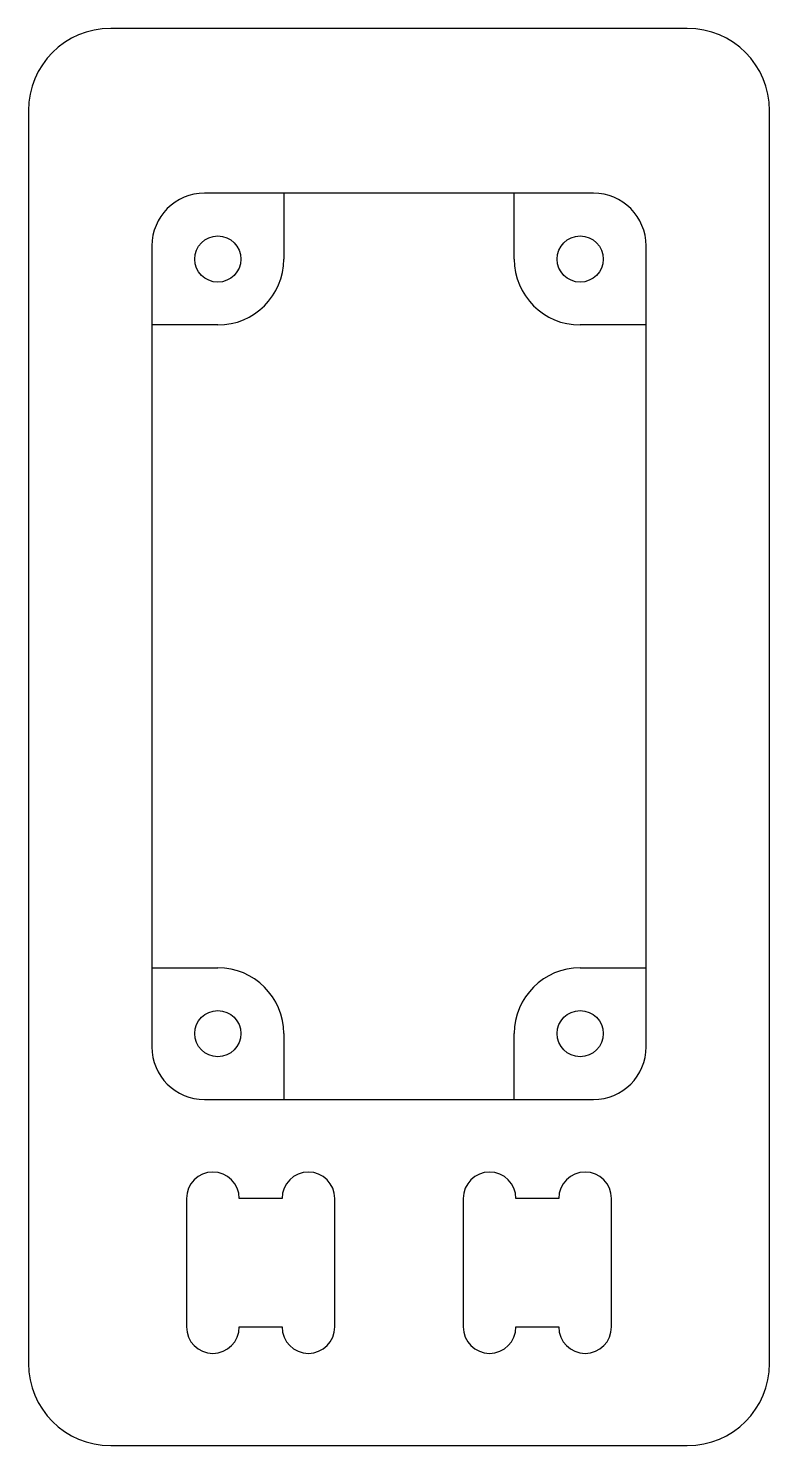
# Model space of a CAD drawing. Extents: x -15 to 30, y -45 to 41.
import ezdxf

# ---------------------------------------------------------------- set-up
doc = ezdxf.new("R2010")
doc.units = 0
doc.layers.get('0').update_dxf_attribs({"linetype": 'CONTINUOUS'})

msp = doc.modelspace()

# ---------------------------------------------------------------- linework, layer by layer
at = {"color": 7, "linetype": 'CONTINUOUS'}
for p, q in [((25, 41), (-10, 41)), ((-15, 36), (-15, -40)), ((30, -40), (30, 36)), ((19.3, 31), (-4.3, 31)), ((0.5, 31), (0.5, 27)), ((14.5, 27), (14.5, 31)), ((-7.5, 27.8), (-7.5, -20.8)), ((22.5, -20.8), (22.5, 27.8)), ((-3.5, 23), (-7.5, 23)), ((22.5, 23), (18.5, 23)), ((-7.5, -16), (-3.5, -16)), ((18.5, -16), (22.5, -16)), ((0.5, -20), (0.5, -24)), ((14.5, -24), (14.5, -20)), ((-4.3, -24), (19.3, -24)), ((-5.4, -30), (-5.4, -37.8)), ((0.4, -30), (-2.2, -30)), ((3.6, -37.8), (3.6, -30)), ((11.4, -30), (11.4, -37.8)), ((17.2, -30), (14.6, -30)), ((20.4, -37.8), (20.4, -30)), ((-2.2, -37.8), (0.4, -37.8)), ((14.6, -37.8), (17.2, -37.8)), ((-10, -45), (25, -45))]:
    msp.add_line(p, q, dxfattribs=at)
for centre in [(-3.5, 27), (18.5, 27), (-3.5, -20), (18.5, -20)]:
    msp.add_circle(centre, 1.4, dxfattribs=at)
for centre, radius, start, end in [((-10, 36), 5, 90, 180), ((25, 36), 5, 0, 90), ((-4.3, 27.8), 3.2, 90, 180), ((19.3, 27.8), 3.2, 0, 90), ((-3.5, 27), 4, 270, 0), ((18.5, 27), 4, 180, 270), ((-3.5, -20), 4, 0, 90), ((18.5, -20), 4, 90, 180), ((-4.3, -20.8), 3.2, 180, 270), ((19.3, -20.8), 3.2, 270, 0), ((-3.8, -30), 1.6, 0, 180), ((2, -30), 1.6, 0, 180), ((13, -30), 1.6, 0, 180), ((18.8, -30), 1.6, 0, 180), ((-3.8, -37.8), 1.6, 180, 0), ((2, -37.8), 1.6, 180, 0), ((13, -37.8), 1.6, 180, 0), ((18.8, -37.8), 1.6, 180, 0), ((-10, -40), 5, 180, 270), ((25, -40), 5, 270, 0)]:
    msp.add_arc(centre, radius, start, end, dxfattribs=at)

doc.saveas('drawing.dxf')
